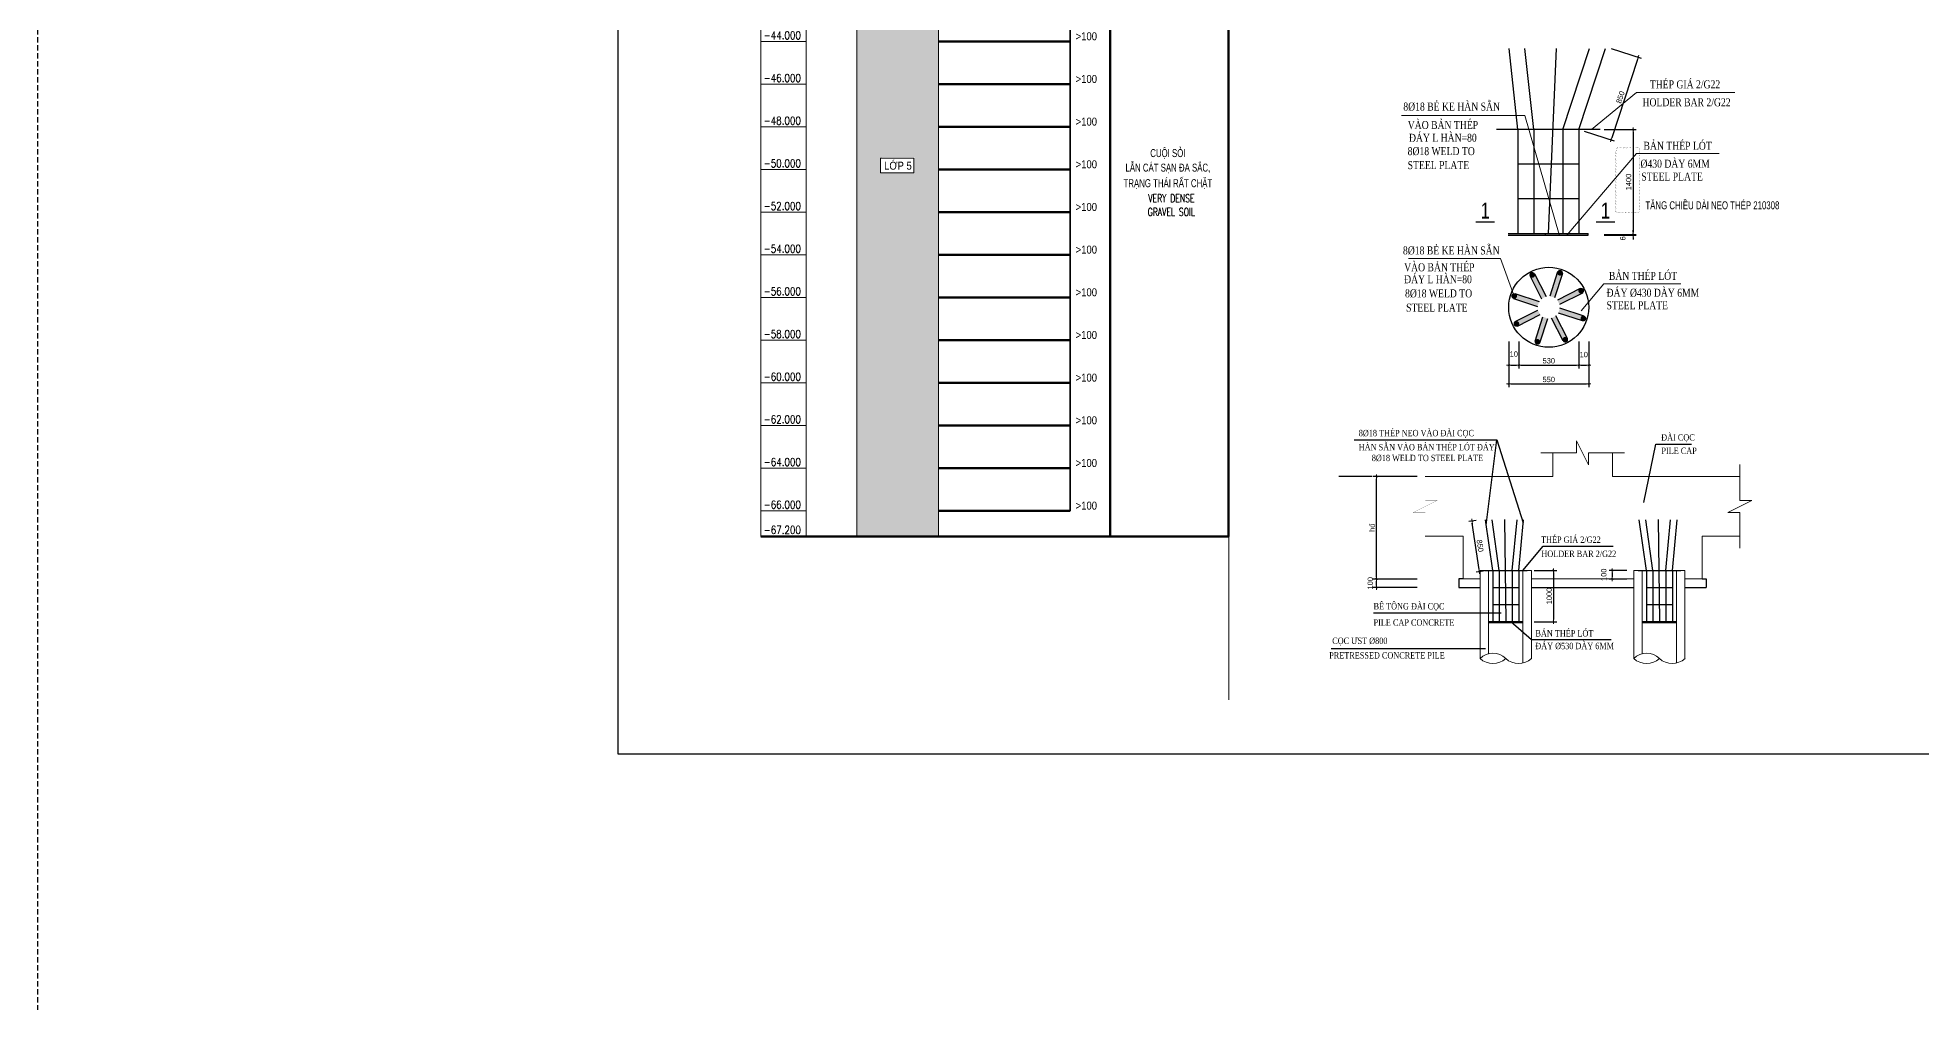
# Model space of a CAD drawing. Header units: millimetres. Extents: x -2123450 to -961021, y -260876 to 649159.
# Drawn here: x -1725347 to -1637077, y 80387 to 125605 of the extents above; entities that cross this region are included whole.
import ezdxf
from ezdxf.enums import TextEntityAlignment as Align

# ---------------------------------------------------------------- set-up
doc = ezdxf.new("R2010")
doc.units = ezdxf.units.MM
doc.header["$LTSCALE"] = 1000
doc.header["$MEASUREMENT"] = 0
doc.header["$PDMODE"] = 66
doc.linetypes.add('HIDDEN', pattern=[0.375, 0.25, -0.125])
doc.layers.get('0').update_dxf_attribs({"linetype": 'CONTINUOUS'})
doc.layers.get('DEFPOINTS').update_dxf_attribs({"linetype": 'CONTINUOUS'})
for name, color, linetype in [('CHI', 1, 'CONTINUOUS'), ('dim', 7, 'CONTINUOUS'), ('HIDEN', 9, 'HIDDEN'), ('STEEL', 4, 'CONTINUOUS'), ('TEXT', 7, 'CONTINUOUS')]:
    doc.layers.add(name, color=color, linetype=linetype)
for name, color, linetype, lineweight in [('NDC_S_BREAK-LINE', 1, 'CONTINUOUS', 15), ('NDC_S_CONTINUOUS', 3, 'CONTINUOUS', 20), ('NDC_S_DIM', 1, 'CONTINUOUS', 9), ('NDC_S_ENG TEXT', 2, 'CONTINUOUS', 9), ('NDC_S_FOUNDATION NAME', 7, 'CONTINUOUS', 20), ('NDC_S_HATCH MATERIAL', 8, 'CONTINUOUS', 13), ('NDC_S_LEADER', 1, 'CONTINUOUS', 9), ('NDC_S_LEVEL TEXT', 7, 'CONTINUOUS', 20), ('NDC_S_REBAR', 4, 'CONTINUOUS', 35), ('NDC_S_VN TITLE', 6, 'CONTINUOUS', 9)]:
    doc.layers.add(name, color=color, linetype=linetype, lineweight=lineweight)
doc.layers.add('NDC_S_REVISION', color=18, linetype='CONTINUOUS', lineweight=13, plot=False)
doc.styles.add('Arial', font='arial.ttf')
doc.styles.add('NDC_ARIAL', font='arial.ttf', dxfattribs={"width": 0.8})
doc.styles.add('NDC_ROMANS', font='romans.shx', dxfattribs={"width": 0.8, "bigfont": 'vns.shx'})
doc.styles.get("Standard").update_dxf_attribs({"font": 'romans.shx', "bigfont": 'vns.shx'})
doc.styles.add('TEXT2', font='', dxfattribs={"width": 0.75, "height": 250})
doc.styles.add('vntimeh.shx', font='vntimeh.shx', dxfattribs={"bigfont": 'vns.shx'})
doc.styles.get('TEXT2').set_extended_font_data('.VnArialH')
doc.dimstyles.new('NDC_1-25(25)', dxfattribs={"dimscale": 100, "dimtxt": 2.5, "dimasz": 1, "dimexe": 1.5, "dimexo": 0, "dimgap": 0.8, "dimtad": 1, "dimdec": 0, "dimlfac": 0.25, "dimdsep": 46, "dimtxsty": 'NDC_ARIAL', "dimblk": 'DIMMARK', "dimcen": 49999.938995, "dimdle": 1.5, "dimclrd": 1, "dimclre": 1, "dimclrt": 3, "dimadec": 0, "dimazin": 0, "dimtfac": 1, "dimtdec": 0, "dimtix": 1, "dimtmove": 2, "dimatfit": 3, "dimfxl": 1, "dimarcsym": 0})

# ---------------------------------------------------------------- blocks, each defined once
blk = doc.blocks.new('HK4')
at = {"layer": 'NDC_S_HATCH MATERIAL'}
h = blk.add_hatch(dxfattribs=at)
h.set_pattern_fill('GRAVEL', color=256, scale=1000)
h.set_pattern_definition([(228.012788, (383067.294, -436211.084), (-8000, -9000), [134.536, -13319.088]), (184.969741, (382977.294, -436311.084), (12000, 1000), [230.868, -22855.9248]), (132.510447, (382747.294, -436331.084), (10000, -11000), [162.788, -16116.0326]), (267.273689, (382357.294, -436581.084), (1000, 20000), [210.238, -20813.558]), (292.833654, (382347.294, -436791.084), (-5000, 12000), [206.155, -20409.3731]), (357.273689, (382427.294, -436981.084), (-20000, 1000), [210.238, -20813.558]), (37.6942405, (382637.294, -436991.084), (-13000, -10000), [278.029, -27524.8485]), (72.255328, (382857.294, -436821.084), (7000, 22000), [262.488, -25986.3215]), (121.429566, (382937.294, -436571.084), (-8000, 13000), [210.95, -20884.0731]), (175.236358, (382827.29, -436391.08), (11000, -1000), [240.832, -11800.7626]), (222.397438, (382587.294, -436371.084), (-12000, -11000), [311.448, -30833.375]), (138.814075, (383347.29, -436591.08), (-7000, 6000), [106.301, -10523.8448]), (171.469234, (383267.294, -436521.084), (13000, -2000), [202.237, -20021.5114]), (225, (383067.3, -436491.1), (-1e-13, -1000), [141.421, -1272.7926]), (203.19859, (382997.3, -436371.08), (5000, 2000), [76.158, -7539.6151]), (291.80141, (382927.3, -436401.08), (-1000, 3000), [107.703, -5277.4618]), (30.963757, (382967.3, -436501.08), (3000, 2000), [174.929, -5656.0229]), (161.56505, (383117.3, -436411.08), (2000, -1000), [126.491, -3035.7867]), (16.38954, (382347.294, -436401.084), (10000, 3000), [177.2, -17542.8451]), (70.346176, (382517.294, -436351.084), (-4000, -11000), [148.661, -14717.4077]), (293.19859, (383117.3, -436211.08), (-2000, 5000), [152.315, -7463.4581]), (343.61046, (383177.294, -436351.084), (-10000, 3000), [177.2, -17542.8451]), (339.443955, (382347.29, -437021.08), (-5000, 2000), [170.88, -8373.1237]), (294.77514, (382507.294, -437081.084), (-5000, 11000), [143.178, -14174.643]), (66.80141, (383127.3, -437211.08), (2000, 5000), [152.315, -7463.4581]), (17.354025, (383187.294, -437071.084), (-13000, -4000), [167.631, -16595.4236]), (69.443955, (382637.29, -437211.08), (-2000, -5000), [85.44, -8458.5637]), (101.309932, (383067.3, -437211.08), (-1000, 4000), [50.99, -5048.0295]), (165.963757, (383057.3, -437161.08), (3000, -1000), [206.155, -3916.9506]), (186.009006, (382857.294, -437111.084), (10000, 1000), [191.05, -18913.9232]), (303.69007, (382967.3, -436591.08), (-1000, 2000), [144.222, -3461.3293]), (353.157227, (383047.294, -436711.084), (17000, -2000), [251.794, -24927.5626]), (60.945396, (383297.29, -436741.08), (-4000, -7000), [102.956, -10192.6741]), (90, (383347.3, -436651.1), (-1000, 1000), [60, -940]), (120.256437, (382837.294, -437081.084), (4000, -7000), [138.924, -13753.52]), (48.012788, (382767.294, -436961.084), (8000, 9000), [269.072, -13184.552]), (0, (382947.3, -436761.1), (1000, 1000), [260, -740]), (325.304846, (383207.294, -436761.084), (10000, -7000), [158.114, -15653.2743]), (254.054604, (383337.3, -436851.08), (-1000, -4000), [145.602, -7134.5079]), (207.645975, (383297.294, -436991.084), (-19000, -10000), [237.065, -23469.4742]), (175.426079, (383087.294, -437101.084), (-13000, 1000), [250.799, -24829.0734])])
h.paths.add_polyline_path([(7175, -49467), (7175, -50132), (7201, -50132), (7201, -49418), (5665, -49418), (5665, -49467)], flags=16)
h.paths.add_polyline_path([(5618, -50160), (5618, -49467), (7175, -49467), (7175, -50160)], flags=16)
h.paths.add_polyline_path([(8333, -42000), (4509, -42000), (4509, -67200), (8333, -67200)])
at = {"layer": 'NDC_S_CONTINUOUS'}
for p, q in [((4509, -67200), (4509, 5871)), ((0, -67200), (0, 0)), ((2130, -67200), (2130, 0)), ((16381, -67199), (16380, 0)), ((8333, -67200), (8333, 0)), ((2130, -44000), (0, -44000)), ((2130, -46000), (0, -46000)), ((2130, -48000), (0, -48000)), ((2130, -50000), (0, -50000)), ((2130, -52000), (0, -52000)), ((2130, -54000), (0, -54000)), ((2130, -56000), (0, -56000)), ((2130, -58000), (0, -58000)), ((2130, -60000), (0, -60000)), ((2130, -62000), (0, -62000)), ((2130, -64000), (0, -64000)), ((2130, -66000), (0, -66000))]:
    blk.add_line(p, q, dxfattribs=at)
at = {"layer": 'NDC_S_CONTINUOUS', "lineweight": 100}
for p, q in [((8333, -44000), (14508, -44000)), ((8333, -46000), (14508, -46000)), ((8333, -48000), (14508, -48000)), ((8333, -50000), (14508, -50000)), ((8333, -52000), (14508, -52000)), ((8333, -54000), (14508, -54000)), ((8333, -56000), (14508, -56000)), ((8333, -58000), (14508, -58000)), ((8333, -60000), (14508, -60000)), ((8333, -62000), (14508, -62000)), ((8333, -64000), (14508, -64000)), ((8333, -66000), (14508, -66000))]:
    blk.add_line(p, q, dxfattribs=at)
at = {"layer": 'NDC_S_CONTINUOUS'}
for centre, start, end in [((1, -67199), 180, 270), ((15763, -67199), 270, 0), ((16380, -67199), 270, 0)]:
    blk.add_arc(centre, 1, start, end, dxfattribs=at)
at = {"layer": 'NDC_S_DIM'}
blk.add_lwpolyline([(5618, -49467), (7175, -49467), (7175, -50160), (5618, -50160)], close=True, dxfattribs=at)
at = {"layer": 'NDC_S_REBAR', "color": 3}
blk.add_line((14508, -42000), (14508, -66000), dxfattribs=at)
at = {"layer": 'NDC_S_ENG TEXT', "style": 'NDC_ROMANS', "width": 0.8}
for s, p in [('-44.000', (137, -43898)), ('-46.000', (137, -45898)), ('-48.000', (137, -47898)), ('-50.000', (137, -49898)), ('-52.000', (137, -51898)), ('-54.000', (137, -53898)), ('-56.000', (137, -55898)), ('-58.000', (137, -57898)), ('-60.000', (137, -59898)), ('-62.000', (137, -61898)), ('-64.000', (137, -63898)), ('-66.000', (137, -65898)), ('-67.200', (137, -67080))]:
    blk.add_text(s, height=375, dxfattribs=at).set_placement(p)
at = {"layer": 'NDC_S_LEVEL TEXT', "style": 'NDC_ARIAL', "width": 0.85}
for p in [(15260, -43754), (15260, -45754), (15260, -47754), (15260, -49754), (15260, -51754), (15260, -53754), (15260, -55754), (15260, -57754), (15260, -59754), (15260, -61754), (15260, -63754), (15260, -65754)]:
    blk.add_text('>100', height=375, dxfattribs=at).set_placement(p, align=Align.MIDDLE)
at = {"layer": 'NDC_S_VN TITLE', "style": 'NDC_ARIAL', "width": 0.85}
blk.add_text('LỚP 5', height=375, dxfattribs=at).set_placement((6433, -49775), align=Align.MIDDLE)
blk = doc.blocks.new('TRỤ DC HK4-B3')
at = {"layer": 'NDC_S_CONTINUOUS', "lineweight": 100}
blk.add_line((16381, -73070), (0, -73071), dxfattribs=at)
blk.add_lwpolyline([(16380, -5871), (21923, -5871), (21923, -73071), (16380, -73071)], close=True, dxfattribs=at)
at = {"color": 3}
blk.add_blockref('HK4', (0, -5871), dxfattribs=at)
at = {"layer": 'NDC_S_FOUNDATION NAME', "color": 2, "style": 'NDC_ARIAL', "width": 0.7}
for s, p in [('LẪN CÁT SẠN ĐA SẮC,', (19082, -55767)), ('CUỘI SỎI', (19082, -55085)), ('TRẠNG THÁI RẤT CHẶT', (19082, -56496))]:
    blk.add_text(s, height=375, dxfattribs=at).set_placement(p, align=Align.MIDDLE)
at = {"layer": 'TEXT', "color": 3, "linetype": 'Continuous', "ltscale": 0.8, "width": 0.7}
for s, p in [('VERY DENSE', (19245, -57221)), ('GRAVEL SOIL', (19245, -57862))]:
    blk.add_text(s, height=375, dxfattribs=at).set_placement(p, align=Align.MIDDLE_CENTER)
blk = doc.blocks.new('DIMMARK')
at = {"layer": 'NDC_S_DIM', "color": 1}
blk.add_line((-1.5, 0), (1, 0), dxfattribs=at)
at = {"layer": 'NDC_S_DIM', "color": 2, "const_width": 0.15}
blk.add_lwpolyline([(-0.5, -0.5), (0.5, 0.5)], dxfattribs=at)
blk = doc.blocks.new('*D389')
at = {"layer": 'DEFPOINTS', "color": 0, "transparency": 16777216}
for p in [(-1651932, 121294), (-1651932, 116384), (-1650588, 116384)]:
    blk.add_point(p, dxfattribs=at)
at = {"layer": 'NDC_S_DIM', "color": 1, "lineweight": -2, "transparency": 16777216}
for p, q in [((-1651932, 121294), (-1650438, 121294)), ((-1650588, 121194), (-1650588, 116484)), ((-1651932, 116384), (-1650438, 116384))]:
    blk.add_line(p, q, dxfattribs=at)
at = {"layer": 'NDC_S_DIM', "color": 1, "lineweight": -2, "transparency": 16777216, "xscale": 100, "yscale": 100, "zscale": 100}
for p, rotation in [((-1650588, 121294), 90), ((-1650588, 116384), 270)]:
    blk.add_blockref('DIMMARK', p, dxfattribs=dict(at, rotation=rotation))
at = {"layer": 'NDC_S_DIM', "color": 3, "lineweight": 100, "transparency": 16777216, "insert": (-1650795, 118839), "char_height": 250, "attachment_point": 5, "rotation": 90, "style": 'NDC_ARIAL'}
blk.add_mtext('1400', dxfattribs=at)
blk = doc.blocks.new('*D390')
at = {"layer": 'DEFPOINTS', "color": 0, "transparency": 16777216}
for p in [(-1651932, 116384), (-1651932, 116344), (-1650588, 116344)]:
    blk.add_point(p, dxfattribs=at)
at = {"layer": 'NDC_S_DIM', "color": 1, "lineweight": -2, "transparency": 16777216}
for p, q in [((-1650588, 116484), (-1650588, 116584)), ((-1651932, 116384), (-1650438, 116384)), ((-1651932, 116344), (-1650438, 116344)), ((-1650588, 116384), (-1650588, 116344)), ((-1650588, 116244), (-1650588, 116144))]:
    blk.add_line(p, q, dxfattribs=at)
at = {"layer": 'NDC_S_DIM', "color": 1, "lineweight": -2, "transparency": 16777216, "xscale": 100, "yscale": 100, "zscale": 100}
for p, rotation in [((-1650588, 116384), 270), ((-1650588, 116344), 90)]:
    blk.add_blockref('DIMMARK', p, dxfattribs=dict(at, rotation=rotation))
at = {"layer": 'NDC_S_DIM', "color": 3, "lineweight": 100, "transparency": 16777216, "insert": (-1651064, 116198), "char_height": 250, "width": 28.95, "attachment_point": 5, "rotation": 90, "style": 'NDC_ARIAL'}
blk.add_mtext('6', dxfattribs=at)
blk = doc.blocks.new('*D391')
at = {"layer": 'DEFPOINTS', "color": 0, "transparency": 16777216}
for p in [(-1656410, 111357), (-1655940, 111357), (-1655940, 110251)]:
    blk.add_point(p, dxfattribs=at)
at = {"layer": 'NDC_S_DIM', "color": 1, "lineweight": -2, "transparency": 16777216}
for p, q in [((-1656410, 111357), (-1656410, 110101)), ((-1655940, 111357), (-1655940, 110101)), ((-1656310, 110251), (-1656040, 110251))]:
    blk.add_line(p, q, dxfattribs=at)
at = {"layer": 'NDC_S_DIM', "color": 1, "lineweight": -2, "transparency": 16777216, "xscale": 100, "yscale": 100, "zscale": 100, "rotation": 180}
blk.add_blockref('DIMMARK', (-1656410, 110251), dxfattribs=at)
at = {"layer": 'NDC_S_DIM', "color": 1, "lineweight": -2, "transparency": 16777216, "xscale": 100, "yscale": 100, "zscale": 100}
blk.add_blockref('DIMMARK', (-1655940, 110251), dxfattribs=at)
at = {"layer": 'NDC_S_DIM', "color": 3, "lineweight": 100, "transparency": 16777216, "insert": (-1656175, 110772), "char_height": 250, "attachment_point": 5, "style": 'NDC_ARIAL'}
blk.add_mtext('10', dxfattribs=at)
blk = doc.blocks.new('*D392')
at = {"layer": 'DEFPOINTS', "color": 0, "transparency": 16777216}
for p in [(-1655940, 111357), (-1653129, 111357), (-1653129, 110251)]:
    blk.add_point(p, dxfattribs=at)
at = {"layer": 'NDC_S_DIM', "color": 1, "lineweight": -2, "transparency": 16777216}
for p, q in [((-1655940, 111357), (-1655940, 110101)), ((-1653129, 111357), (-1653129, 110101)), ((-1655840, 110251), (-1653229, 110251))]:
    blk.add_line(p, q, dxfattribs=at)
at = {"layer": 'NDC_S_DIM', "color": 1, "lineweight": -2, "transparency": 16777216, "xscale": 100, "yscale": 100, "zscale": 100, "rotation": 180}
blk.add_blockref('DIMMARK', (-1655940, 110251), dxfattribs=at)
at = {"layer": 'NDC_S_DIM', "color": 1, "lineweight": -2, "transparency": 16777216, "xscale": 100, "yscale": 100, "zscale": 100}
blk.add_blockref('DIMMARK', (-1653129, 110251), dxfattribs=at)
at = {"layer": 'NDC_S_DIM', "color": 3, "lineweight": 100, "transparency": 16777216, "insert": (-1654534, 110458), "char_height": 250, "attachment_point": 5, "style": 'NDC_ARIAL'}
blk.add_mtext('530', dxfattribs=at)
blk = doc.blocks.new('*D393')
at = {"layer": 'DEFPOINTS', "color": 0, "transparency": 16777216}
for p in [(-1653130, 111357), (-1652660, 111357), (-1652660, 110251)]:
    blk.add_point(p, dxfattribs=at)
at = {"layer": 'NDC_S_DIM', "color": 1, "lineweight": -2, "transparency": 16777216}
for p, q in [((-1653130, 111357), (-1653130, 110101)), ((-1652660, 111357), (-1652660, 110101)), ((-1653030, 110251), (-1652760, 110251))]:
    blk.add_line(p, q, dxfattribs=at)
at = {"layer": 'NDC_S_DIM', "color": 1, "lineweight": -2, "transparency": 16777216, "xscale": 100, "yscale": 100, "zscale": 100, "rotation": 180}
blk.add_blockref('DIMMARK', (-1653130, 110251), dxfattribs=at)
at = {"layer": 'NDC_S_DIM', "color": 1, "lineweight": -2, "transparency": 16777216, "xscale": 100, "yscale": 100, "zscale": 100}
blk.add_blockref('DIMMARK', (-1652660, 110251), dxfattribs=at)
at = {"layer": 'NDC_S_DIM', "color": 3, "lineweight": 100, "transparency": 16777216, "insert": (-1652895, 110749), "char_height": 250, "attachment_point": 5, "style": 'NDC_ARIAL'}
blk.add_mtext('10', dxfattribs=at)
blk = doc.blocks.new('*D360')
at = {"layer": 'DEFPOINTS', "color": 0, "transparency": 16777216}
for p in [(-1656410, 111357), (-1652660, 111357), (-1652660, 109374)]:
    blk.add_point(p, dxfattribs=at)
at = {"layer": 'NDC_S_DIM', "color": 1, "lineweight": -2, "transparency": 16777216}
for p, q in [((-1656410, 111357), (-1656410, 109224)), ((-1652660, 111357), (-1652660, 109224)), ((-1656310, 109374), (-1652760, 109374))]:
    blk.add_line(p, q, dxfattribs=at)
at = {"layer": 'NDC_S_DIM', "color": 1, "lineweight": -2, "transparency": 16777216, "xscale": 100, "yscale": 100, "zscale": 100, "rotation": 180}
blk.add_blockref('DIMMARK', (-1656410, 109374), dxfattribs=at)
at = {"layer": 'NDC_S_DIM', "color": 1, "lineweight": -2, "transparency": 16777216, "xscale": 100, "yscale": 100, "zscale": 100}
blk.add_blockref('DIMMARK', (-1652660, 109374), dxfattribs=at)
at = {"layer": 'NDC_S_DIM', "color": 3, "lineweight": 100, "transparency": 16777216, "insert": (-1654535, 109582), "char_height": 250, "attachment_point": 5, "style": 'NDC_ARIAL'}
blk.add_mtext('550', dxfattribs=at)
blk = doc.blocks.new('*D361')
at = {"layer": 'DEFPOINTS', "color": 0, "transparency": 16777216}
for p in [(-1651613, 125096), (-1652878, 121229), (-1651614, 120816)]:
    blk.add_point(p, dxfattribs=at)
at = {"layer": 'NDC_S_DIM', "color": 1, "lineweight": -2, "transparency": 16777216}
for p, q in [((-1651613, 125096), (-1650207, 124637)), ((-1650380, 124588), (-1651583, 120911)), ((-1652878, 121229), (-1651471, 120769))]:
    blk.add_line(p, q, dxfattribs=at)
at = {"layer": 'NDC_S_DIM', "color": 1, "lineweight": -2, "transparency": 16777216, "xscale": 100, "yscale": 100, "zscale": 100}
for p, rotation in [((-1650349, 124683), 71.89224726261142), ((-1651614, 120816), 251.8922472626114)]:
    blk.add_blockref('DIMMARK', p, dxfattribs=dict(at, rotation=rotation))
at = {"layer": 'NDC_S_DIM', "color": 3, "lineweight": 100, "transparency": 16777216, "insert": (-1651179, 122814), "char_height": 250, "attachment_point": 5, "rotation": 71.89225, "style": 'NDC_ARIAL'}
blk.add_mtext('850', dxfattribs=at)
blk = doc.blocks.new('*D362')
at = {"layer": 'DEFPOINTS', "color": 0, "transparency": 16777216}
for p in [(-1662610, 100230), (-1660710, 100230), (-1660710, 99830)]:
    blk.add_point(p, dxfattribs=at)
at = {"layer": 'NDC_S_DIM', "color": 1, "lineweight": -2, "transparency": 16777216}
for p, q in [((-1660710, 100230), (-1662760, 100230)), ((-1660710, 99830), (-1662760, 99830)), ((-1662610, 99930), (-1662610, 100130))]:
    blk.add_line(p, q, dxfattribs=at)
at = {"layer": 'NDC_S_DIM', "color": 1, "lineweight": -2, "transparency": 16777216, "xscale": 100, "yscale": 100, "zscale": 100}
for p, rotation in [((-1662610, 100230), 90), ((-1662610, 99830), 270)]:
    blk.add_blockref('DIMMARK', p, dxfattribs=dict(at, rotation=rotation))
at = {"layer": 'NDC_S_DIM', "color": 3, "lineweight": 100, "transparency": 16777216, "insert": (-1662899, 100030), "char_height": 250, "attachment_point": 5, "rotation": 90, "style": 'NDC_ARIAL'}
blk.add_mtext('100', dxfattribs=at)
blk = doc.blocks.new('*D363')
at = {"layer": 'DEFPOINTS', "color": 0, "transparency": 16777216}
for p in [(-1662610, 105030), (-1660710, 105030), (-1660710, 100230)]:
    blk.add_point(p, dxfattribs=at)
at = {"layer": 'NDC_S_DIM', "color": 1, "lineweight": -2, "transparency": 16777216}
for p, q in [((-1660710, 105030), (-1662760, 105030)), ((-1662610, 100330), (-1662610, 104930)), ((-1660710, 100230), (-1662760, 100230))]:
    blk.add_line(p, q, dxfattribs=at)
at = {"layer": 'NDC_S_DIM', "color": 1, "lineweight": -2, "transparency": 16777216, "xscale": 100, "yscale": 100, "zscale": 100}
for p, rotation in [((-1662610, 105030), 90), ((-1662610, 100230), 270)]:
    blk.add_blockref('DIMMARK', p, dxfattribs=dict(at, rotation=rotation))
at = {"layer": 'NDC_S_DIM', "color": 3, "lineweight": 100, "transparency": 16777216, "insert": (-1662817, 102630), "char_height": 250, "attachment_point": 5, "rotation": 90, "style": 'NDC_ARIAL'}
blk.add_mtext('hđ', dxfattribs=at)
blk = doc.blocks.new('*D364')
at = {"layer": 'DEFPOINTS', "color": 0, "transparency": 16777216}
for p in [(-1658132, 102948), (-1657936, 102976, 17458), (-1657594, 100599, 17458)]:
    blk.add_point(p, dxfattribs=at)
at = {"layer": 'NDC_S_DIM', "color": 1, "lineweight": -2, "transparency": 16777216}
for p, q in [((-1657936, 102976), (-1658280, 102927)), ((-1657804, 100670), (-1658118, 102849)), ((-1657594, 100599), (-1657938, 100550))]:
    blk.add_line(p, q, dxfattribs=at)
at = {"layer": 'NDC_S_DIM', "color": 1, "lineweight": -2, "transparency": 16777216, "xscale": 99.99999999999999, "yscale": 99.99999999999999, "zscale": 99.99999999999999}
for p, rotation in [((-1658132, 102948), 98.18481867538978), ((-1657790, 100571), 278.1848186753898)]:
    blk.add_blockref('DIMMARK', p, dxfattribs=dict(at, rotation=rotation))
at = {"layer": 'NDC_S_DIM', "color": 3, "lineweight": 100, "transparency": 16777216, "insert": (-1657755, 101789), "char_height": 250, "attachment_point": 5, "rotation": 278.18482, "style": 'NDC_ARIAL'}
blk.add_mtext('850', dxfattribs=at)
blk = doc.blocks.new('*D365')
at = {"layer": 'DEFPOINTS', "color": 0, "transparency": 16777216}
for p in [(-1655223, 100630, 17458), (-1655223, 98230, 17458), (-1654306, 98230)]:
    blk.add_point(p, dxfattribs=at)
at = {"layer": 'NDC_S_DIM', "color": 1, "lineweight": -2, "transparency": 16777216}
for p, q in [((-1655223, 100630), (-1654156, 100630)), ((-1654306, 100530), (-1654306, 98330)), ((-1655223, 98230), (-1654156, 98230))]:
    blk.add_line(p, q, dxfattribs=at)
at = {"layer": 'NDC_S_DIM', "color": 1, "lineweight": -2, "transparency": 16777216, "xscale": 100, "yscale": 100, "zscale": 100}
for p, rotation in [((-1654306, 100630), 90), ((-1654306, 98230), 270)]:
    blk.add_blockref('DIMMARK', p, dxfattribs=dict(at, rotation=rotation))
at = {"layer": 'NDC_S_DIM', "color": 3, "lineweight": 100, "transparency": 16777216, "insert": (-1654513, 99430), "char_height": 250, "attachment_point": 5, "rotation": 90, "style": 'NDC_ARIAL'}
blk.add_mtext('1000', dxfattribs=at)
blk = doc.blocks.new('A$C759A4F02')
at = {"layer": 'NDC_S_BREAK-LINE'}
for centre, start, end in [((300, -184, -8729), 45.573, 134.427), ((300, 429, -8729), 225.573, 314.427), ((900, 429, -8729), 225.573, 314.427)]:
    blk.add_arc(centre, 429, start, end, dxfattribs=at)
blk = doc.blocks.new('*D384')
at = {"layer": 'DEFPOINTS', "color": 0, "transparency": 16777216}
for p in [(-1650870, 100630), (-1651561, 100230), (-1650870, 100230)]:
    blk.add_point(p, dxfattribs=at)
at = {"layer": 'NDC_S_DIM', "color": 1, "lineweight": -2, "transparency": 16777216}
for p, q in [((-1650870, 100630), (-1651711, 100630)), ((-1650870, 100230), (-1651711, 100230)), ((-1651561, 100530), (-1651561, 100330))]:
    blk.add_line(p, q, dxfattribs=at)
at = {"layer": 'NDC_S_DIM', "color": 1, "lineweight": -2, "transparency": 16777216, "xscale": 100, "yscale": 100, "zscale": 100}
for p, rotation in [((-1651561, 100630), 90), ((-1651561, 100230), 270)]:
    blk.add_blockref('DIMMARK', p, dxfattribs=dict(at, rotation=rotation))
at = {"layer": 'NDC_S_DIM', "color": 3, "lineweight": 100, "transparency": 16777216, "insert": (-1651957, 100430), "char_height": 250, "attachment_point": 5, "rotation": 90, "style": 'NDC_ARIAL'}
blk.add_mtext('100', dxfattribs=at)
blk = doc.blocks.new('*U1672')
at = {"layer": 'STEEL'}
blk.add_hatch(color=256, dxfattribs=at).paths.add_polyline_path([(546, -298), (619, -71), (-515, 298), (-589, 71)])
for p, q in [((-589, 71), (-515, 298)), ((-589, 71), (546, -298)), ((-515, 298), (619, -71))]:
    blk.add_line(p, q, dxfattribs=at)
at = {"layer": 'STEEL', "const_width": 134}
blk.add_lwpolyline([(-532, 248, -1), (-573, 121, -1)], format="xyb", close=True, dxfattribs=at)
blk = doc.blocks.new('*U1673')
at = {"layer": 'NDC_S_CONTINUOUS', "color": 0, "linetype": 'ByBlock', "lineweight": -2, "transparency": 16777216}
for p, rotation in [((-1655048, 217620), 315), ((-1654192, 217691), 269.9999999999999), ((-1653537, 217136), 225.0000000000001), ((-1655533, 216108), 45.00000000000003), ((-1654021, 215624), 135.0000000000001), ((-1653466, 216280), 180), ((-1654877, 215553), 90)]:
    blk.add_blockref('*U1672', p, dxfattribs=dict(at, rotation=rotation))
blk.add_blockref('*U1672', (-1655604, 216965), dxfattribs=at)

msp = doc.modelspace()

# ---------------------------------------------------------------- hatches: boundary and pattern name
at = {"layer": 'STEEL'}
msp.add_hatch(color=256, dxfattribs=at).paths.add_polyline_path([(-1652681.85, 116344.18), (-1652681.85, 116419.18), (-1656431.85, 116419.18), (-1656431.85, 116344.18)])

# ---------------------------------------------------------------- linework, layer by layer
at = {"layer": 'CHI'}
for p, q in [((-1663652.4, 106746.18), (-1656962.43, 106746.18)), ((-1657466.32, 102761.33), (-1656962.43, 106746.18)), ((-1656962.43, 106746.18), (-1655729, 102870.02)), ((-1650075.42, 103813.03), (-1649513.91, 106555.83)), ((-1649513.91, 106555.83), (-1647844.96, 106555.83)), ((-1662809.68, 105030.38), (-1664371.6, 105030.38)), ((-1658552.7, 100230.38), (-1658752.7, 100230.38)), ((-1658752.7, 100230.38), (-1658752.7, 99830.38)), ((-1658752.7, 99830.38), (-1657751.82, 99830.38)), ((-1655351.82, 99830.38), (-1650551.82, 99830.38)), ((-1648151.82, 99830.38), (-1647151.82, 99830.38)), ((-1647351.82, 100230.38), (-1647151.82, 100230.38)), ((-1647151.82, 100230.38), (-1647151.82, 99830.38)), ((-1656767.82, 98629.67, -17457.71), (-1662751.82, 98629.67, -17457.71)), ((-1656315.82, 98230.38), (-1655351.82, 97391.16, -13419.53)), ((-1655351.82, 97391.16, -13419.53), (-1651605.04, 97391.16, -13419.53)), ((-1657493.82, 96959.07, -17457.71), (-1664727.86, 96959.07, -17457.71))]:
    msp.add_line(p, q, dxfattribs=at)
msp.add_lwpolyline([(-1655751.82, 100630.38), (-1654802.39, 101764.06), (-1651510.54, 101764.06)], dxfattribs=at)
at = {"layer": 'DEFPOINTS'}
msp.add_lwpolyline([(-1698145.34, 181113.77), (-1571995.34, 181113.77), (-1571995.34, 92013.77), (-1698145.34, 92013.77)], close=True, dxfattribs=at)
at = {"layer": 'HIDEN', "color": 1}
msp.add_lwpolyline([(-1725347.08, 649159.11), (-1242046.9, 649159.11), (-1242046.9, -260876.48), (-1725347.08, -260876.48)], close=True, dxfattribs=at)
at = {"layer": 'NDC_S_BREAK-LINE', "flags": 128}
for points in [[(-1654911.82, 106145.62), (-1653231.82, 106145.62), (-1653231.82, 106705.62), (-1652671.82, 105585.62), (-1652671.82, 106145.62), (-1650991.82, 106145.62)], [(-1645580.38, 101670.38), (-1645580.38, 103350.38), (-1646140.38, 103350.38), (-1645020.38, 103910.38), (-1645580.38, 103910.38), (-1645580.38, 105590.38)]]:
    msp.add_lwpolyline(points, dxfattribs=at)
at = {"layer": 'NDC_S_BREAK-LINE', "const_width": 7.5, "flags": 128}
msp.add_lwpolyline([(-1660323.25, 101670.38), (-1660323.25, 103350.38), (-1660883.25, 103350.38), (-1659763.25, 103910.38), (-1660323.25, 103910.38), (-1660323.25, 105590.38)], dxfattribs=at)
at = {"layer": 'NDC_S_CONTINUOUS'}
for p, q in [((-1669530.76, 94563.77), (-1669530.76, 175295.06)), ((-1654351.82, 106145.62), (-1654351.82, 105030.38)), ((-1651551.82, 106145.62), (-1651551.82, 105030.38)), ((-1660323.25, 105030.38), (-1654351.82, 105030.38)), ((-1651551.82, 105030.38), (-1645580.38, 105030.38)), ((-1675086.41, 102225.27), (-1691465.41, 102224.27)), ((-1658551.82, 102230.38), (-1660323.25, 102230.38)), ((-1658552.7, 102230.38), (-1658552.7, 100230.38)), ((-1647351.82, 102230.38), (-1647351.82, 100230.38)), ((-1647351.82, 102230.38), (-1645580.38, 102230.38)), ((-1657751.82, 100230.38), (-1657751.82, 100630.38)), ((-1657751.82, 100630.38), (-1657351.82, 100630.38)), ((-1657351.82, 96729.5, -16582.18), (-1657351.82, 100630.38)), ((-1655751.82, 100630.38), (-1655351.82, 100630.38)), ((-1655751.82, 96286.78, -18464.14), (-1655751.82, 100630.38)), ((-1655351.82, 100230.38), (-1655351.82, 100630.38)), ((-1650551.82, 100230.38), (-1650551.82, 100630.38)), ((-1650551.82, 100630.38), (-1650151.82, 100630.38)), ((-1650151.82, 96729.5, -16582.18), (-1650151.82, 100630.38)), ((-1648551.82, 96286.78, -18464.14), (-1648551.82, 100630.38)), ((-1648551.82, 100630.38), (-1648151.82, 100630.38)), ((-1648151.82, 100230.38), (-1648151.82, 100630.38)), ((-1658552.7, 100230.38), (-1657751.82, 100230.38)), ((-1657751.82, 99845.22), (-1657751.82, 100230.38)), ((-1657751.82, 99645.22), (-1657751.82, 99845.22)), ((-1655351.82, 100230.38), (-1650551.82, 100230.38)), ((-1655351.82, 99845.22), (-1655351.82, 100230.38)), ((-1655351.82, 99645.22), (-1655351.82, 99845.22)), ((-1650551.82, 99845.22), (-1650551.82, 100230.38)), ((-1650551.82, 99645.22), (-1650551.82, 99845.22)), ((-1648151.82, 100230.38), (-1647351.82, 100230.38)), ((-1648151.82, 99845.22), (-1648151.82, 100230.38)), ((-1648151.82, 99645.22), (-1648151.82, 99845.22)), ((-1657751.82, 96508.14, -17457.71), (-1657751.82, 99645.22)), ((-1655351.82, 96508.14, -17457.71), (-1655351.82, 99645.22)), ((-1650551.82, 96508.14, -17457.71), (-1650551.82, 99645.22)), ((-1648151.82, 96508.14, -17457.71), (-1648151.82, 99645.22))]:
    msp.add_line(p, q, dxfattribs=at)
at = {"layer": 'NDC_S_LEADER'}
for p, q in [((-1655654.47, 121956.89), (-1661430, 121956.89)), ((-1654046.85, 116384.18), (-1655654.47, 121956.89)), ((-1653681.85, 116344.18), (-1650429, 120171.68)), ((-1650429, 120171.68), (-1646556.68, 120171.68)), ((-1656790.88, 115249.01), (-1661103.38, 115249.01)), ((-1656155.91, 113492.28), (-1656790.88, 115249.01)), ((-1653022.1, 112797.87), (-1651959.34, 114072.89)), ((-1651959.34, 114072.89), (-1648341.84, 114072.89))]:
    msp.add_line(p, q, dxfattribs=at)
msp.add_lwpolyline([(-1652537.19, 121294.18), (-1650423.09, 123028.65), (-1645823.28, 123028.65)], dxfattribs=at)
at = {"layer": 'NDC_S_REVISION'}
msp.add_lwpolyline([(-1651367.52, 117424.94, 0, 15.01, 0.52056705), (-1651217.37, 117424.94, 0, 15.01, 0.52056705), (-1651067.22, 117424.94, 0, 15.01, 0.52056705), (-1650917.07, 117424.94, 0, 15.01, 0.52056705), (-1650766.92, 117424.94, 0, 15.01, 0.52056705), (-1650616.78, 117424.94, 0, 15.01, 0.52056705), (-1650466.63, 117424.94, 0, 15.01, 0.52056705), (-1650316.48, 117424.94, 0, 15.01, 0.52056705), (-1650299.65, 117558.26, 0, 15.01, 0.52056705), (-1650299.65, 117708.4, 0, 15.01, 0.52056705), (-1650299.65, 117858.55, 0, 15.01, 0.52056705), (-1650299.65, 118008.7, 0, 15.01, 0.52056705), (-1650299.65, 118158.85, 0, 15.01, 0.52056705), (-1650299.65, 118309, 0, 15.01, 0.52056705), (-1650299.65, 118459.15, 0, 15.01, 0.52056705), (-1650299.65, 118609.3, 0, 15.01, 0.52056705), (-1650299.65, 118759.44, 0, 15.01, 0.52056705), (-1650299.65, 118909.59, 0, 15.01, 0.52056705), (-1650299.65, 119059.74, 0, 15.01, 0.52056705), (-1650299.65, 119209.89, 0, 15.01, 0.52056705), (-1650299.65, 119360.04, 0, 15.01, 0.52056705), (-1650299.65, 119510.19, 0, 15.01, 0.52056705), (-1650299.65, 119660.33, 0, 15.01, 0.52056705), (-1650299.65, 119810.48, 0, 15.01, 0.52056705), (-1650299.65, 119960.63, 0, 15.01, 0.52056705), (-1650299.65, 120110.78, 0, 15.01, 0.52056705), (-1650299.65, 120260.93, 0, 15.01, 0.52056705), (-1650299.65, 120411.08, 0, 15.01, 0.52056705), (-1650434.54, 120426.33, 0, 15.01, 0.52056705), (-1650584.69, 120426.33, 0, 15.01, 0.52056705), (-1650734.84, 120426.33, 0, 15.01, 0.52056705), (-1650884.99, 120426.33, 0, 15.01, 0.52056705), (-1651035.14, 120426.33, 0, 15.01, 0.52056705), (-1651185.29, 120426.33, 0, 15.01, 0.52056705), (-1651335.43, 120426.33, 0, 15.01, 0.52056705), (-1651367.52, 120308.27, 0, 15.01, 0.52056705), (-1651367.52, 120158.12, 0, 15.01, 0.52056705), (-1651367.52, 120007.97, 0, 15.01, 0.52056705), (-1651367.52, 119857.82, 0, 15.01, 0.52056705), (-1651367.52, 119707.68, 0, 15.01, 0.52056705), (-1651367.52, 119557.53, 0, 15.01, 0.52056705), (-1651367.52, 119407.38, 0, 15.01, 0.52056705), (-1651367.52, 119257.23, 0, 15.01, 0.52056705), (-1651367.52, 119107.08, 0, 15.01, 0.52056705), (-1651367.52, 118956.93, 0, 15.01, 0.52056705), (-1651367.52, 118806.78, 0, 15.01, 0.52056705), (-1651367.52, 118656.64, 0, 15.01, 0.52056705), (-1651367.52, 118506.49, 0, 15.01, 0.52056705), (-1651367.52, 118356.34, 0, 15.01, 0.52056705), (-1651367.52, 118206.19, 0, 15.01, 0.52056705), (-1651367.52, 118056.04, 0, 15.01, 0.52056705), (-1651367.52, 117905.89, 0, 15.01, 0.52056705), (-1651367.52, 117755.75, 0, 15.01, 0.52056705), (-1651367.52, 117605.6, 0, 15.01, 0.52056705)], format="xyseb", close=True, dxfattribs=at)
at = {"layer": 'STEEL'}
for p, q in [((-1655981.85, 121294.18), (-1656397.72, 125096.5)), ((-1655241.22, 121294.18), (-1655657.1, 125096.5)), ((-1654187.41, 125096.5), (-1654556.85, 116419.18)), ((-1653872.47, 121294.18), (-1652624.49, 125096.5)), ((-1653131.85, 121294.18), (-1651883.87, 125096.5)), ((-1655981.85, 121294.18), (-1655981.85, 116419.18)), ((-1655241.22, 121294.18), (-1655241.22, 116419.18)), ((-1653872.47, 121294.18), (-1653872.47, 116419.18)), ((-1653131.85, 121294.18), (-1653131.85, 116419.18)), ((-1656431.85, 116419.18), (-1652681.85, 116419.18)), ((-1656431.85, 116344.18), (-1652681.85, 116344.18)), ((-1654681.85, 116344.18), (-1654681.85, 116384.18)), ((-1652681.85, 116344.18), (-1652681.85, 116419.18)), ((-1657159.82, 100630.38), (-1657501.69, 103007.27)), ((-1656851.82, 100630.38), (-1657193.69, 103007.27)), ((-1656608.76, 103018.3), (-1656551.82, 98230.38)), ((-1656251.82, 100630.38), (-1656023.84, 103007.27)), ((-1655943.82, 100630.38), (-1655715.84, 103007.27)), ((-1649959.82, 100630.38, 17457.71), (-1650301.69, 103007.27, 17457.71)), ((-1649651.82, 100630.38, 17457.71), (-1649993.69, 103007.27, 17457.71)), ((-1649408.76, 103018.3, 17457.71), (-1649351.82, 98230.38, 17457.71)), ((-1649051.82, 100630.38, 17457.71), (-1648823.84, 103007.27, 17457.71)), ((-1648743.82, 100630.38, 17457.71), (-1648515.84, 103007.27, 17457.71)), ((-1657159.82, 100630.38), (-1657159.82, 98230.38)), ((-1656851.82, 100630.38), (-1656851.82, 98230.38)), ((-1656251.82, 100630.38), (-1656251.82, 98230.38)), ((-1655943.82, 100630.38), (-1655943.82, 98230.38)), ((-1649959.82, 100630.38, 17457.71), (-1649959.82, 98230.38, 17457.71)), ((-1649651.82, 100630.38, 17457.71), (-1649651.82, 98230.38, 17457.71)), ((-1649051.82, 100630.38, 17457.71), (-1649051.82, 98230.38, 17457.71)), ((-1648743.82, 100630.38, 17457.71), (-1648743.82, 98230.38, 17457.71)), ((-1657351.82, 98230.38), (-1655751.82, 98230.38)), ((-1657351.82, 98198.38), (-1655751.82, 98198.38)), ((-1650151.82, 98230.38), (-1648551.82, 98230.38)), ((-1650151.82, 98198.38), (-1648551.82, 98198.38))]:
    msp.add_line(p, q, dxfattribs=at)
at = {"layer": 'STEEL', "ltscale": 15}
for p, q in [((-1652131.85, 121294.18), (-1656981.85, 121294.18)), ((-1653131.85, 121294.18), (-1655981.85, 121294.18)), ((-1653131.85, 119669.18), (-1655981.85, 119669.18)), ((-1653131.85, 118044.18), (-1655981.85, 118044.18)), ((-1657159.82, 100630.38), (-1655943.82, 100630.38)), ((-1649959.82, 100630.38, 17457.71), (-1648743.82, 100630.38, 17457.71)), ((-1657159.82, 99830.38), (-1655943.82, 99830.38)), ((-1649959.82, 99830.38, 17457.71), (-1648743.82, 99830.38, 17457.71)), ((-1657159.82, 99030.38), (-1655943.82, 99030.38)), ((-1649959.82, 99030.38, 17457.71), (-1648743.82, 99030.38, 17457.71))]:
    msp.add_line(p, q, dxfattribs=at)
at = {"layer": 'STEEL'}
for points in [[(-1657551.82, 100630.38), (-1655551.82, 100630.38)], [(-1650351.82, 100630.38), (-1648351.82, 100630.38)]]:
    msp.add_lwpolyline(points, dxfattribs=at)
msp.add_circle((-1654534.79, 112965.55), 1875, dxfattribs=at)
msp.add_circle((-1654534.79, 112965.55), 1875, dxfattribs=at)
msp.add_circle((-1654534.79, 112965.55), 1875, dxfattribs=at)
msp.add_circle((-1654534.79, 112965.55), 1875, dxfattribs=at)
msp.add_circle((-1654534.79, 112965.55), 1875, dxfattribs=at)
msp.add_circle((-1654534.79, 112965.55), 1875, dxfattribs=at)
msp.add_circle((-1654534.79, 112965.55), 1875, dxfattribs=at)
msp.add_circle((-1654534.79, 112965.55), 1875, dxfattribs=at)

# ---------------------------------------------------------------- block references
at = {"layer": 'dim', "ltscale": 15, "xscale": 2, "yscale": 2, "zscale": 2}
msp.add_blockref('A$C759A4F02', (-1650551.82, 96263.12), dxfattribs=at)
at = {"layer": 'NDC_S_CONTINUOUS', "color": 1}
msp.add_blockref('*U1673', (0, -103656.63), dxfattribs=at)
at = {"layer": 'NDC_S_CONTINUOUS', "xscale": 2, "yscale": 2, "zscale": 2}
msp.add_blockref('A$C759A4F02', (-1657751.82, 96263.12), dxfattribs=at)
at = {"layer": 'NDC_S_FOUNDATION NAME', "color": 3}
msp.add_blockref('TRỤ DC HK4-B3', (-1691466.41, 175295.06), dxfattribs=at)

# ---------------------------------------------------------------- texts
at = {"layer": 'NDC_S_REVISION', "style": 'Arial', "width": 0.7}
msp.add_text('TĂNG CHIỀU DÀI NEO THÉP 210308', height=375, dxfattribs=at).set_placement((-1650004.86, 117560.38))
at = {"layer": 'TEXT', "lineweight": 100, "style": 'vntimeh.shx', "width": 0.8}
for s, height, p in [('THÐP GI¸ 2/G22', 375, (-1649798.58, 123228.39)), ('8%%C18 bÎ ke hµn s½n  ', 375, (-1661352.22, 122187.18)), ('HOLDER BAR 2/G22', 375, (-1650142.21, 122388.41)), ('vµo b¶n thÐp  ', 375, (-1661144.01, 121323.85)), ('®¸y l hµn=80', 375, (-1661086.23, 120723.4)), ('8%%C18 WELD TO ', 375, (-1661149.25, 120098.06)), ('b¶n thÐp lãt ', 375, (-1650096.22, 120350.44, 16774.42)), ('STEEL PLATE', 375, (-1661146.6, 119442.78)), ('%%C430 dµy 6mm', 375, (-1650238.46, 119510.54, 16774.42)), ('STEEL PLATE', 375, (-1650197.84, 118906.31, 16774.42)), ('8%%C18 bÎ ke hµn s½n  ', 375, (-1661369.02, 115445.32)), ('vµo b¶n thÐp  ', 375, (-1661313.4, 114654.44)), ('®¸y l hµn=80', 375, (-1661313.4, 114093.64)), ('®¸y %%C430 dµy 6mm', 375, (-1651826.31, 113462.67, 16774.42)), ('b¶n thÐp lãt ', 375, (-1651718.44, 114251.65, 16774.42)), ('8%%C18 WELD TO ', 375, (-1661270.38, 113431.67)), ('STEEL PLATE', 375, (-1661220.99, 112763.22)), ('STEEL PLATE', 375, (-1651828.81, 112873.34, 16774.42)), ('8%%C18 thÐP neo vµO §µi cäC', 300, (-1663438.66, 106921.4)), ('§µI CäC', 300, (-1649267.17, 106718.11)), ('hµn s½N vµo b¶n thÐp lãt ®¸y', 300, (-1663438.66, 106261.62)), ('8%%C18 WELD TO STEEL PLATE ', 300, (-1662828.1, 105754.77)), ('PILE CAP', 300, (-1649256.69, 106091.8)), ('THÐP GI¸ 2/G22', 300, (-1654898.28, 101923.86)), ('HOLDER BAR 2/G22', 300, (-1654880.34, 101260.91)), ('b£ t¤ng §µI cäC', 300, (-1662745.09, 98802.68)), ('pile cap concrete', 300, (-1662745.09, 98040.55)), ('cäC \xadst %%C800', 300, (-1664682.2, 97184.07)), ('®¸y %%C530 dµy 6mm', 300, (-1655167.41, 96940.48)), ('b¶n thÐp lãt ', 300, (-1655159.09, 97534.17)), ('pretressed concrete pile', 300, (-1664823.69, 96501.13))]:
    msp.add_text(s, height=height, dxfattribs=at).set_placement(p)
at = {"layer": 'TEXT', "linetype": 'ByBlock', "style": 'TEXT2', "width": 0.75}
for p in [(-1657947.47, 117125.89, 21822.13), (-1652314.92, 117125.89, 21822.13)]:
    msp.add_text('%%U 1 ', height=750, dxfattribs=at).set_placement(p)

# ---------------------------------------------------------------- dimensions: what is measured, and where the dimension line sits
at = {"layer": 'NDC_S_DIM', "lineweight": 100}
for p1, p2, distance, picture, middle in [((-1651613.36, 125096.5), (-1652878.01, 121229.09), 1329.81, '*D361', (-1651179.09, 122814.02)), ((-1657593.95, 100599.37), (-1657935.82, 102976.26), 198.03, '*D364', (-1657755.37, 101789.18, -17457.71))]:
    dim = msp.add_aligned_dim(p1=p1, p2=p2, distance=distance, text='850', dimstyle='NDC_1-25(25)', dxfattribs=at)
    dim.commit()
    dim.dimension.update_dxf_attribs({"geometry": picture, "text_midpoint": middle})
for base, p1, p2, text, picture, middle in [((-1650587.5, 116384.18), (-1651932.18, 121294.18), (-1651932.18, 116384.18), '1400', '*D389', (-1650795.14, 118839.18)), ((-1662609.68, 105030.38), (-1660710.41, 100230.38), (-1660710.41, 105030.38), 'hđ', '*D363', (-1662816.73, 102630.38)), ((-1654305.82, 98230.38, -17457.71), (-1655222.84, 100630.38), (-1655222.84, 98230.38), '1000', '*D365', (-1654513.46, 99430.38, -17457.71))]:
    dim = msp.add_linear_dim(base=base, p1=p1, p2=p2, angle=90, text=text, dimstyle='NDC_1-25(25)', dxfattribs=at)
    dim.commit()
    dim.dimension.update_dxf_attribs({"geometry": picture, "text_midpoint": middle})
for base, p1, p2, text, picture, middle in [((-1650587.5, 116344.18), (-1651932.18, 116384.18), (-1651932.18, 116344.18), '6', '*D390', (-1651064.34, 116197.82)), ((-1651560.8, 100230.38), (-1650870.17, 100630.38), (-1650870.17, 100230.38), '100', '*D384', (-1651957.26, 100430.38)), ((-1662609.68, 100230.38), (-1660710.41, 99830.38), (-1660710.41, 100230.38), '100', '*D362', (-1662899.27, 100030.38))]:
    dim = msp.add_linear_dim(base=base, p1=p1, p2=p2, angle=90, text=text, dimstyle='NDC_1-25(25)', dxfattribs=at)
    dim.commit()
    dim.dimension.update_dxf_attribs({"geometry": picture, "text_midpoint": middle, "dimtype": 160})
for base, p1, p2, picture, middle in [((-1655940.05, 110250.56), (-1656409.79, 111357.13), (-1655940.05, 111357.13), '*D391', (-1656174.92, 110772.3)), ((-1652659.79, 110250.56), (-1653129.53, 111357.13), (-1652659.79, 111357.13), '*D393', (-1652894.66, 110748.86))]:
    dim = msp.add_linear_dim(base=base, p1=p1, p2=p2, text='10', dimstyle='NDC_1-25(25)', dxfattribs=at)
    dim.commit()
    dim.dimension.update_dxf_attribs({"geometry": picture, "text_midpoint": middle, "dimtype": 160})
for base, p1, p2, text, picture, middle in [((-1652659.79, 109373.94), (-1656409.79, 111357.13), (-1652659.79, 111357.13), '550', '*D360', (-1654534.79, 109581.58)), ((-1653128.54, 110250.56), (-1655940.05, 111357.13), (-1653128.54, 111357.13), '530', '*D392', (-1654534.3, 110458.29))]:
    dim = msp.add_linear_dim(base=base, p1=p1, p2=p2, text=text, dimstyle='NDC_1-25(25)', dxfattribs=at)
    dim.commit()
    dim.dimension.update_dxf_attribs({"geometry": picture, "text_midpoint": middle})

doc.saveas('drawing.dxf')
